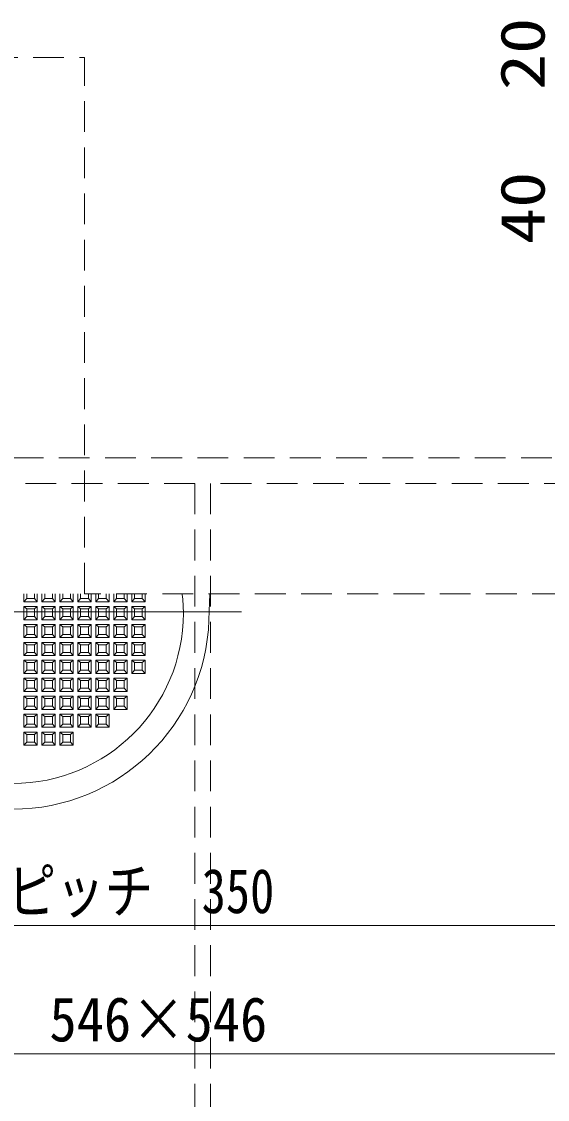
# Model space of a CAD drawing. Units: millimetres, scale not verified. Extents: x -800 to 800, y -554 to 554.
# Drawn here: x 59.4 to 161.8, y -199.6 to 10.4 of the extents above; entities that cross this region are included whole.
import ezdxf
from ezdxf.enums import TextEntityAlignment as Align

# ---------------------------------------------------------------- set-up
doc = ezdxf.new("R2010")
doc.units = ezdxf.units.MM
doc.header["$LTSCALE"] = 5
doc.linetypes.add('DASHED1', pattern=[1.8, 1.2, -0.6])
for name, color, linetype, lineweight in [('0-3_center', 5, 'Continuous', 9), ('0-4_SUNPO', 1, 'Continuous', 9), ('1-6_（断熱） 補助根太断熱材（6HKD）', 3, 'DASHED1', 9), ('1-A_（ＯＰ） 仕切板295', 2, 'Continuous', 9), ('1-B_（収納） 本体600EDR', 2, 'Continuous', 9), ('1-C_（断熱） 中蓋断熱材（6TF）', 1, 'Continuous', 9)]:
    doc.layers.add(name, color=color, linetype=linetype, lineweight=lineweight)
doc.styles.add('ＭＳ ゴシック', font='')
doc.styles.get('ＭＳ ゴシック').set_extended_font_data('MS Gothic')

msp = doc.modelspace()

# ---------------------------------------------------------------- linework, layer by layer
at = {"layer": '0-3_center'}
msp.add_line((13.122, -104.577), (102.215, -104.577), dxfattribs=at)
at = {"layer": '0-4_SUNPO'}
for p, q in [((-114.347, -165.747), (229.683, -165.747)), ((-212.332, -190.747), (327.668, -190.747))]:
    msp.add_line(p, q, dxfattribs=at)
at = {"layer": '1-6_（断熱） 補助根太断熱材（6HKD）'}
for p in [(43.668, 3.423), (71.668, -101.077)]:
    msp.add_line(p, (71.668, 3.423), dxfattribs=at)
at = {"layer": '1-A_（ＯＰ） 仕切板295', "linetype": 'DASHED1'}
for p, q in [((57.668, -74.577), (307.168, -74.577)), ((93.168, -79.577), (57.668, -79.577)), ((93.168, -79.577), (93.168, -364.577)), ((96.168, -79.577), (96.168, -364.577)), ((167.168, -79.577), (96.168, -79.577))]:
    msp.add_line(p, q, dxfattribs=at)
at = {"layer": '1-B_（収納） 本体600EDR'}
for p, q in [((59.882, -101.077), (59.882, -102.629)), ((60.418, -102.006), (59.882, -102.629)), ((59.882, -102.629), (62.454, -102.629)), ((61.918, -102.006), (62.454, -102.629)), ((62.454, -102.629), (62.454, -101.077)), ((63.382, -101.077), (63.382, -102.629)), ((63.918, -102.006), (63.382, -102.629)), ((63.382, -102.629), (65.954, -102.629)), ((65.418, -102.006), (65.954, -102.629)), ((65.954, -102.629), (65.954, -101.077)), ((66.882, -101.077), (66.882, -102.629)), ((67.418, -102.006), (66.882, -102.629)), ((66.882, -102.629), (69.454, -102.629)), ((68.918, -102.006), (69.454, -102.629)), ((69.454, -102.629), (69.454, -101.077)), ((70.382, -101.077), (70.382, -102.629)), ((70.918, -102.006), (70.382, -102.629)), ((70.382, -102.629), (72.954, -102.629)), ((72.418, -102.006), (72.954, -102.629)), ((72.954, -102.629), (72.954, -101.077)), ((73.882, -101.077), (73.882, -102.629)), ((74.418, -102.006), (73.882, -102.629)), ((73.882, -102.629), (76.454, -102.629)), ((75.918, -102.006), (76.454, -102.629)), ((76.454, -102.629), (76.454, -101.077)), ((77.382, -101.077), (77.382, -102.629)), ((77.918, -102.006), (77.382, -102.629)), ((77.382, -102.629), (79.954, -102.629)), ((79.418, -102.006), (79.954, -102.629)), ((79.954, -102.629), (79.954, -101.077)), ((80.882, -101.077), (80.882, -102.629)), ((81.418, -102.006), (80.882, -102.629)), ((80.882, -102.629), (83.454, -102.629)), ((82.918, -102.006), (83.454, -102.629)), ((83.454, -102.629), (83.454, -101.077)), ((95.895, -106.175), (96.073, -101.077)), ((59.882, -103.556), (59.882, -106.126)), ((60.418, -104.004), (59.882, -103.556)), ((62.454, -103.556), (59.882, -103.556)), ((61.918, -104.004), (62.454, -103.556)), ((62.454, -106.126), (62.454, -103.556)), ((63.382, -103.556), (63.382, -106.126)), ((63.918, -104.004), (63.382, -103.556)), ((65.954, -103.556), (63.382, -103.556)), ((65.418, -104.004), (65.954, -103.556)), ((65.954, -106.126), (65.954, -103.556)), ((66.882, -103.556), (66.882, -106.126)), ((67.418, -104.004), (66.882, -103.556)), ((69.454, -103.556), (66.882, -103.556)), ((68.918, -104.004), (69.454, -103.556)), ((69.454, -106.126), (69.454, -103.556)), ((70.382, -103.556), (70.382, -106.126)), ((70.918, -104.004), (70.382, -103.556)), ((72.954, -103.556), (70.382, -103.556)), ((72.418, -104.004), (72.954, -103.556)), ((72.954, -106.126), (72.954, -103.556)), ((73.882, -103.556), (73.882, -106.126)), ((74.418, -104.004), (73.882, -103.556)), ((76.454, -103.556), (73.882, -103.556)), ((75.918, -104.004), (76.454, -103.556)), ((76.454, -106.126), (76.454, -103.556)), ((77.382, -103.556), (77.382, -106.126)), ((77.918, -104.004), (77.382, -103.556)), ((79.954, -103.556), (77.382, -103.556)), ((79.418, -104.004), (79.954, -103.556)), ((79.954, -106.126), (79.954, -103.556)), ((80.882, -103.556), (80.882, -106.126)), ((81.418, -104.004), (80.882, -103.556)), ((83.454, -103.556), (80.882, -103.556)), ((82.918, -104.004), (83.454, -103.556)), ((83.454, -106.126), (83.454, -103.556)), ((60.418, -105.503), (59.882, -106.126)), ((59.882, -106.126), (62.454, -106.126)), ((59.882, -107.053), (59.882, -109.622)), ((60.418, -107.501), (59.882, -107.053)), ((62.454, -107.053), (59.882, -107.053)), ((61.918, -105.503), (62.454, -106.126)), ((61.918, -107.501), (62.454, -107.053)), ((62.454, -109.622), (62.454, -107.053)), ((63.918, -105.503), (63.382, -106.126)), ((63.382, -106.126), (65.954, -106.126)), ((63.382, -107.053), (63.382, -109.622)), ((63.918, -107.501), (63.382, -107.053)), ((65.954, -107.053), (63.382, -107.053)), ((65.418, -105.503), (65.954, -106.126)), ((65.418, -107.501), (65.954, -107.053)), ((65.954, -109.622), (65.954, -107.053)), ((67.418, -105.503), (66.882, -106.126)), ((66.882, -106.126), (69.454, -106.126)), ((66.882, -107.053), (66.882, -109.622)), ((67.418, -107.501), (66.882, -107.053)), ((69.454, -107.053), (66.882, -107.053)), ((68.918, -105.503), (69.454, -106.126)), ((68.918, -107.501), (69.454, -107.053)), ((69.454, -109.622), (69.454, -107.053)), ((70.918, -105.503), (70.382, -106.126)), ((70.382, -106.126), (72.954, -106.126)), ((70.382, -107.053), (70.382, -109.622)), ((70.918, -107.501), (70.382, -107.053)), ((72.954, -107.053), (70.382, -107.053)), ((72.418, -105.503), (72.954, -106.126)), ((72.418, -107.501), (72.954, -107.053)), ((72.954, -109.622), (72.954, -107.053)), ((74.418, -105.503), (73.882, -106.126)), ((73.882, -106.126), (76.454, -106.126)), ((73.882, -107.053), (73.882, -109.622)), ((74.418, -107.501), (73.882, -107.053)), ((76.454, -107.053), (73.882, -107.053)), ((75.918, -105.503), (76.454, -106.126)), ((75.918, -107.501), (76.454, -107.053)), ((76.454, -109.622), (76.454, -107.053)), ((77.918, -105.503), (77.382, -106.126)), ((77.382, -106.126), (79.954, -106.126)), ((77.382, -107.053), (77.382, -109.622)), ((77.918, -107.501), (77.382, -107.053)), ((79.954, -107.053), (77.382, -107.053)), ((79.418, -105.503), (79.954, -106.126)), ((79.418, -107.501), (79.954, -107.053)), ((79.954, -109.622), (79.954, -107.053)), ((81.418, -105.503), (80.882, -106.126)), ((80.882, -106.126), (83.454, -106.126)), ((80.882, -107.053), (80.882, -109.622)), ((81.418, -107.501), (80.882, -107.053)), ((83.454, -107.053), (80.882, -107.053)), ((82.918, -105.503), (83.454, -106.126)), ((82.918, -107.501), (83.454, -107.053)), ((83.454, -109.622), (83.454, -107.053)), ((60.418, -109), (59.882, -109.622)), ((61.918, -109), (62.454, -109.622)), ((63.918, -109), (63.382, -109.622)), ((65.418, -109), (65.954, -109.622)), ((67.418, -109), (66.882, -109.622)), ((68.918, -109), (69.454, -109.622)), ((70.918, -109), (70.382, -109.622)), ((72.418, -109), (72.954, -109.622)), ((74.418, -109), (73.882, -109.622)), ((75.918, -109), (76.454, -109.622)), ((77.918, -109), (77.382, -109.622)), ((79.418, -109), (79.954, -109.622)), ((81.418, -109), (80.882, -109.622)), ((82.918, -109), (83.454, -109.622)), ((59.882, -109.622), (62.454, -109.622)), ((59.882, -110.549), (59.882, -113.119)), ((60.418, -110.998), (59.882, -110.549)), ((62.454, -110.549), (59.882, -110.549)), ((61.918, -110.998), (62.454, -110.549)), ((62.454, -113.119), (62.454, -110.549)), ((63.382, -109.622), (65.954, -109.622)), ((65.954, -110.549), (63.382, -110.549)), ((63.918, -110.998), (63.382, -110.549)), ((63.382, -110.549), (63.382, -113.119)), ((65.418, -110.998), (65.954, -110.549)), ((65.954, -113.119), (65.954, -110.549)), ((66.882, -109.622), (69.454, -109.622)), ((69.454, -110.549), (66.882, -110.549)), ((67.418, -110.998), (66.882, -110.549)), ((66.882, -110.549), (66.882, -113.119)), ((68.918, -110.998), (69.454, -110.549)), ((69.454, -113.119), (69.454, -110.549)), ((70.382, -109.622), (72.954, -109.622)), ((72.954, -110.549), (70.382, -110.549)), ((70.918, -110.998), (70.382, -110.549)), ((70.382, -110.549), (70.382, -113.119)), ((72.418, -110.998), (72.954, -110.549)), ((72.954, -113.119), (72.954, -110.549)), ((73.882, -109.622), (76.454, -109.622)), ((76.454, -110.549), (73.882, -110.549)), ((74.418, -110.998), (73.882, -110.549)), ((73.882, -110.549), (73.882, -113.119)), ((75.918, -110.998), (76.454, -110.549)), ((76.454, -113.119), (76.454, -110.549)), ((77.382, -109.622), (79.954, -109.622)), ((79.954, -110.549), (77.382, -110.549)), ((77.918, -110.998), (77.382, -110.549)), ((77.382, -110.549), (77.382, -113.119)), ((79.418, -110.998), (79.954, -110.549)), ((79.954, -113.119), (79.954, -110.549)), ((80.882, -109.622), (83.454, -109.622)), ((83.454, -110.549), (80.882, -110.549)), ((81.418, -110.998), (80.882, -110.549)), ((80.882, -110.549), (80.882, -113.119)), ((82.918, -110.998), (83.454, -110.549)), ((83.454, -113.119), (83.454, -110.549)), ((60.418, -112.496), (59.882, -113.119)), ((59.882, -113.119), (62.454, -113.119)), ((61.918, -112.496), (62.454, -113.119)), ((63.918, -112.496), (63.382, -113.119)), ((63.382, -113.119), (65.954, -113.119)), ((65.418, -112.496), (65.954, -113.119)), ((67.418, -112.496), (66.882, -113.119)), ((66.882, -113.119), (69.454, -113.119)), ((68.918, -112.496), (69.454, -113.119)), ((70.918, -112.496), (70.382, -113.119)), ((70.382, -113.119), (72.954, -113.119)), ((72.418, -112.496), (72.954, -113.119)), ((74.418, -112.496), (73.882, -113.119)), ((73.882, -113.119), (76.454, -113.119)), ((75.918, -112.496), (76.454, -113.119)), ((77.918, -112.496), (77.382, -113.119)), ((77.382, -113.119), (79.954, -113.119)), ((79.418, -112.496), (79.954, -113.119)), ((81.418, -112.496), (80.882, -113.119)), ((80.882, -113.119), (83.454, -113.119)), ((82.918, -112.496), (83.454, -113.119)), ((59.882, -114.046), (59.882, -116.616)), ((60.418, -114.494), (59.882, -114.046)), ((62.454, -114.046), (59.882, -114.046)), ((61.918, -114.494), (62.454, -114.046)), ((62.454, -116.616), (62.454, -114.046)), ((63.382, -114.046), (63.382, -116.616)), ((63.918, -114.494), (63.382, -114.046)), ((65.954, -114.046), (63.382, -114.046)), ((65.418, -114.494), (65.954, -114.046)), ((65.954, -116.616), (65.954, -114.046)), ((66.882, -114.046), (66.882, -116.616)), ((67.418, -114.494), (66.882, -114.046)), ((69.454, -114.046), (66.882, -114.046)), ((68.918, -114.494), (69.454, -114.046)), ((69.454, -116.616), (69.454, -114.046)), ((70.382, -114.046), (70.382, -116.616)), ((70.918, -114.494), (70.382, -114.046)), ((72.954, -114.046), (70.382, -114.046)), ((72.418, -114.494), (72.954, -114.046)), ((72.954, -116.616), (72.954, -114.046)), ((73.882, -114.046), (73.882, -116.616)), ((74.418, -114.494), (73.882, -114.046)), ((76.454, -114.046), (73.882, -114.046)), ((75.918, -114.494), (76.454, -114.046)), ((76.454, -116.616), (76.454, -114.046)), ((77.382, -114.046), (77.382, -116.616)), ((77.918, -114.494), (77.382, -114.046)), ((79.954, -114.046), (77.382, -114.046)), ((79.418, -114.494), (79.954, -114.046)), ((79.954, -116.616), (79.954, -114.046)), ((80.882, -114.046), (80.882, -116.616)), ((81.418, -114.494), (80.882, -114.046)), ((83.454, -114.046), (80.882, -114.046)), ((82.918, -114.494), (83.454, -114.046)), ((83.454, -116.616), (83.454, -114.046)), ((60.418, -115.993), (59.882, -116.616)), ((59.882, -116.616), (62.454, -116.616)), ((59.882, -117.543), (59.882, -120.112)), ((60.418, -117.991), (59.882, -117.543)), ((62.454, -117.543), (59.882, -117.543)), ((61.918, -115.993), (62.454, -116.616)), ((61.918, -117.991), (62.454, -117.543)), ((62.454, -120.112), (62.454, -117.543)), ((63.918, -115.993), (63.382, -116.616)), ((63.382, -116.616), (65.954, -116.616)), ((63.382, -117.543), (63.382, -120.112)), ((63.918, -117.991), (63.382, -117.543)), ((65.954, -117.543), (63.382, -117.543)), ((65.418, -115.993), (65.954, -116.616)), ((65.418, -117.991), (65.954, -117.543)), ((65.954, -120.112), (65.954, -117.543)), ((67.418, -115.993), (66.882, -116.616)), ((66.882, -116.616), (69.454, -116.616)), ((66.882, -117.543), (66.882, -120.112)), ((67.418, -117.991), (66.882, -117.543)), ((69.454, -117.543), (66.882, -117.543)), ((68.918, -115.993), (69.454, -116.616)), ((68.918, -117.991), (69.454, -117.543)), ((69.454, -120.112), (69.454, -117.543)), ((70.918, -115.993), (70.382, -116.616)), ((70.382, -116.616), (72.954, -116.616)), ((70.382, -117.543), (70.382, -120.112)), ((70.918, -117.991), (70.382, -117.543)), ((72.954, -117.543), (70.382, -117.543)), ((72.418, -115.993), (72.954, -116.616)), ((72.418, -117.991), (72.954, -117.543)), ((72.954, -120.112), (72.954, -117.543)), ((74.418, -115.993), (73.882, -116.616)), ((73.882, -116.616), (76.454, -116.616)), ((73.882, -117.543), (73.882, -120.112)), ((74.418, -117.991), (73.882, -117.543)), ((76.454, -117.543), (73.882, -117.543)), ((75.918, -115.993), (76.454, -116.616)), ((75.918, -117.991), (76.454, -117.543)), ((76.454, -120.112), (76.454, -117.543)), ((77.918, -115.993), (77.382, -116.616)), ((77.382, -116.616), (79.954, -116.616)), ((77.382, -117.543), (77.382, -120.112)), ((77.918, -117.991), (77.382, -117.543)), ((79.954, -117.543), (77.382, -117.543)), ((79.418, -115.993), (79.954, -116.616)), ((79.418, -117.991), (79.954, -117.543)), ((79.954, -120.112), (79.954, -117.543)), ((81.418, -115.993), (80.882, -116.616)), ((80.882, -116.616), (83.454, -116.616)), ((82.918, -115.993), (83.454, -116.616)), ((60.418, -119.49), (59.882, -120.112)), ((61.918, -119.49), (62.454, -120.112)), ((63.918, -119.49), (63.382, -120.112)), ((65.418, -119.49), (65.954, -120.112)), ((67.418, -119.49), (66.882, -120.112)), ((68.918, -119.49), (69.454, -120.112)), ((70.918, -119.49), (70.382, -120.112)), ((72.418, -119.49), (72.954, -120.112)), ((74.418, -119.49), (73.882, -120.112)), ((75.918, -119.49), (76.454, -120.112)), ((77.918, -119.49), (77.382, -120.112)), ((79.418, -119.49), (79.954, -120.112)), ((59.882, -120.112), (62.454, -120.112)), ((59.882, -121.039), (59.882, -123.609)), ((60.418, -121.488), (59.882, -121.039)), ((62.454, -121.039), (59.882, -121.039)), ((61.918, -121.488), (62.454, -121.039)), ((62.454, -123.609), (62.454, -121.039)), ((63.382, -120.112), (65.954, -120.112)), ((63.382, -121.039), (63.382, -123.609)), ((63.918, -121.488), (63.382, -121.039)), ((65.954, -121.039), (63.382, -121.039)), ((65.418, -121.488), (65.954, -121.039)), ((65.954, -123.609), (65.954, -121.039)), ((66.882, -120.112), (69.454, -120.112)), ((66.882, -121.039), (66.882, -123.609)), ((67.418, -121.488), (66.882, -121.039)), ((69.454, -121.039), (66.882, -121.039)), ((68.918, -121.488), (69.454, -121.039)), ((69.454, -123.609), (69.454, -121.039)), ((70.382, -120.112), (72.954, -120.112)), ((70.382, -121.039), (70.382, -123.609)), ((70.918, -121.488), (70.382, -121.039)), ((72.954, -121.039), (70.382, -121.039)), ((72.418, -121.488), (72.954, -121.039)), ((72.954, -123.609), (72.954, -121.039)), ((73.882, -120.112), (76.454, -120.112)), ((73.882, -121.039), (73.882, -123.609)), ((74.418, -121.488), (73.882, -121.039)), ((76.454, -121.039), (73.882, -121.039)), ((75.918, -121.488), (76.454, -121.039)), ((76.454, -123.609), (76.454, -121.039)), ((77.382, -120.112), (79.954, -120.112)), ((77.382, -121.039), (77.382, -123.609)), ((77.918, -121.488), (77.382, -121.039)), ((79.954, -121.039), (77.382, -121.039)), ((79.418, -121.488), (79.954, -121.039)), ((79.954, -123.609), (79.954, -121.039)), ((60.418, -122.986), (59.882, -123.609)), ((59.882, -123.609), (62.454, -123.609)), ((61.918, -122.986), (62.454, -123.609)), ((63.918, -122.986), (63.382, -123.609)), ((63.382, -123.609), (65.954, -123.609)), ((65.418, -122.986), (65.954, -123.609)), ((67.418, -122.986), (66.882, -123.609)), ((66.882, -123.609), (69.454, -123.609)), ((68.918, -122.986), (69.454, -123.609)), ((70.918, -122.986), (70.382, -123.609)), ((70.382, -123.609), (72.954, -123.609)), ((72.418, -122.986), (72.954, -123.609)), ((74.418, -122.986), (73.882, -123.609)), ((73.882, -123.609), (76.454, -123.609)), ((75.918, -122.986), (76.454, -123.609)), ((77.918, -122.986), (77.382, -123.609)), ((77.382, -123.609), (79.954, -123.609)), ((79.418, -122.986), (79.954, -123.609)), ((59.882, -124.536), (59.882, -127.106)), ((60.418, -124.984), (59.882, -124.536)), ((62.454, -124.536), (59.882, -124.536)), ((61.918, -124.984), (62.454, -124.536)), ((62.454, -127.106), (62.454, -124.536)), ((63.382, -124.536), (63.382, -127.106)), ((63.918, -124.984), (63.382, -124.536)), ((65.954, -124.536), (63.382, -124.536)), ((65.418, -124.984), (65.954, -124.536)), ((65.954, -127.106), (65.954, -124.536)), ((66.882, -124.536), (66.882, -127.106)), ((67.418, -124.984), (66.882, -124.536)), ((69.454, -124.536), (66.882, -124.536)), ((68.918, -124.984), (69.454, -124.536)), ((69.454, -127.106), (69.454, -124.536)), ((70.382, -124.536), (70.382, -127.106)), ((70.918, -124.984), (70.382, -124.536)), ((72.954, -124.536), (70.382, -124.536)), ((72.418, -124.984), (72.954, -124.536)), ((72.954, -127.106), (72.954, -124.536)), ((73.882, -124.536), (73.882, -127.106)), ((74.418, -124.984), (73.882, -124.536)), ((76.454, -124.536), (73.882, -124.536)), ((75.918, -124.984), (76.454, -124.536)), ((76.454, -127.106), (76.454, -124.536)), ((60.418, -126.483), (59.882, -127.106)), ((59.882, -127.106), (62.454, -127.106)), ((59.882, -128.033), (59.882, -130.602)), ((60.418, -128.481), (59.882, -128.033)), ((62.454, -128.033), (59.882, -128.033)), ((61.918, -126.483), (62.454, -127.106)), ((61.918, -128.481), (62.454, -128.033)), ((62.454, -130.602), (62.454, -128.033)), ((63.918, -126.483), (63.382, -127.106)), ((63.382, -127.106), (65.954, -127.106)), ((63.382, -128.033), (63.382, -130.602)), ((63.918, -128.481), (63.382, -128.033)), ((65.954, -128.033), (63.382, -128.033)), ((65.418, -126.483), (65.954, -127.106)), ((65.418, -128.481), (65.954, -128.033)), ((65.954, -130.602), (65.954, -128.033)), ((67.418, -126.483), (66.882, -127.106)), ((66.882, -127.106), (69.454, -127.106)), ((66.882, -128.033), (66.882, -130.602)), ((67.418, -128.481), (66.882, -128.033)), ((69.454, -128.033), (66.882, -128.033)), ((68.918, -126.483), (69.454, -127.106)), ((68.918, -128.481), (69.454, -128.033)), ((69.454, -130.602), (69.454, -128.033)), ((70.918, -126.483), (70.382, -127.106)), ((70.382, -127.106), (72.954, -127.106)), ((72.418, -126.483), (72.954, -127.106)), ((74.418, -126.483), (73.882, -127.106)), ((73.882, -127.106), (76.454, -127.106)), ((75.918, -126.483), (76.454, -127.106)), ((60.418, -129.98), (59.882, -130.602)), ((61.918, -129.98), (62.454, -130.602)), ((63.918, -129.98), (63.382, -130.602)), ((65.418, -129.98), (65.954, -130.602)), ((67.418, -129.98), (66.882, -130.602)), ((68.918, -129.98), (69.454, -130.602)), ((59.882, -130.602), (62.454, -130.602)), ((63.382, -130.602), (65.954, -130.602)), ((66.882, -130.602), (69.454, -130.602))]:
    msp.add_line(p, q, dxfattribs=at)
for points in [[(61.918, -101.077), (61.918, -102.006), (60.418, -102.006), (60.418, -101.077)], [(65.418, -101.077), (65.418, -102.006), (63.918, -102.006), (63.918, -101.077)], [(68.918, -101.077), (68.918, -102.006), (67.418, -102.006), (67.418, -101.077)], [(72.418, -101.077), (72.418, -102.006), (70.918, -102.006), (70.918, -101.077)], [(75.918, -101.077), (75.918, -102.006), (74.418, -102.006), (74.418, -101.077)], [(79.418, -101.077), (79.418, -102.006), (77.918, -102.006), (77.918, -101.077)], [(82.918, -101.077), (82.918, -102.006), (81.418, -102.006), (81.418, -101.077)]]:
    msp.add_lwpolyline(points, dxfattribs=at)
for points in [[(61.918, -104.004), (61.918, -105.503), (60.418, -105.503), (60.418, -104.004)], [(65.418, -104.004), (65.418, -105.503), (63.918, -105.503), (63.918, -104.004)], [(68.918, -104.004), (68.918, -105.503), (67.418, -105.503), (67.418, -104.004)], [(72.418, -104.004), (72.418, -105.503), (70.918, -105.503), (70.918, -104.004)], [(75.918, -104.004), (75.918, -105.503), (74.418, -105.503), (74.418, -104.004)], [(79.418, -104.004), (79.418, -105.503), (77.918, -105.503), (77.918, -104.004)], [(82.918, -104.004), (82.918, -105.503), (81.418, -105.503), (81.418, -104.004)], [(61.918, -107.501), (61.918, -109), (60.418, -109), (60.418, -107.501)], [(65.418, -107.501), (65.418, -109), (63.918, -109), (63.918, -107.501)], [(68.918, -107.501), (68.918, -109), (67.418, -109), (67.418, -107.501)], [(72.418, -107.501), (72.418, -109), (70.918, -109), (70.918, -107.501)], [(75.918, -107.501), (75.918, -109), (74.418, -109), (74.418, -107.501)], [(79.418, -107.501), (79.418, -109), (77.918, -109), (77.918, -107.501)], [(82.918, -107.501), (82.918, -109), (81.418, -109), (81.418, -107.501)], [(61.918, -110.998), (61.918, -112.496), (60.418, -112.496), (60.418, -110.998)], [(65.418, -112.496), (63.918, -112.496), (63.918, -110.998), (65.418, -110.998)], [(68.918, -112.496), (67.418, -112.496), (67.418, -110.998), (68.918, -110.998)], [(72.418, -112.496), (70.918, -112.496), (70.918, -110.998), (72.418, -110.998)], [(75.918, -112.496), (74.418, -112.496), (74.418, -110.998), (75.918, -110.998)], [(79.418, -112.496), (77.918, -112.496), (77.918, -110.998), (79.418, -110.998)], [(82.918, -112.496), (81.418, -112.496), (81.418, -110.998), (82.918, -110.998)], [(61.918, -114.494), (61.918, -115.993), (60.418, -115.993), (60.418, -114.494)], [(65.418, -114.494), (65.418, -115.993), (63.918, -115.993), (63.918, -114.494)], [(68.918, -114.494), (68.918, -115.993), (67.418, -115.993), (67.418, -114.494)], [(72.418, -114.494), (72.418, -115.993), (70.918, -115.993), (70.918, -114.494)], [(75.918, -114.494), (75.918, -115.993), (74.418, -115.993), (74.418, -114.494)], [(79.418, -114.494), (79.418, -115.993), (77.918, -115.993), (77.918, -114.494)], [(82.918, -114.494), (82.918, -115.993), (81.418, -115.993), (81.418, -114.494)], [(61.918, -117.991), (61.918, -119.49), (60.418, -119.49), (60.418, -117.991)], [(65.418, -117.991), (65.418, -119.49), (63.918, -119.49), (63.918, -117.991)], [(68.918, -117.991), (68.918, -119.49), (67.418, -119.49), (67.418, -117.991)], [(72.418, -117.991), (72.418, -119.49), (70.918, -119.49), (70.918, -117.991)], [(75.918, -117.991), (75.918, -119.49), (74.418, -119.49), (74.418, -117.991)], [(79.418, -117.991), (79.418, -119.49), (77.918, -119.49), (77.918, -117.991)], [(61.918, -121.488), (61.918, -122.986), (60.418, -122.986), (60.418, -121.488)], [(65.418, -121.488), (65.418, -122.986), (63.918, -122.986), (63.918, -121.488)], [(68.918, -121.488), (68.918, -122.986), (67.418, -122.986), (67.418, -121.488)], [(72.418, -121.488), (72.418, -122.986), (70.918, -122.986), (70.918, -121.488)], [(75.918, -121.488), (75.918, -122.986), (74.418, -122.986), (74.418, -121.488)], [(79.418, -121.488), (79.418, -122.986), (77.918, -122.986), (77.918, -121.488)], [(61.918, -124.984), (61.918, -126.483), (60.418, -126.483), (60.418, -124.984)], [(65.418, -124.984), (65.418, -126.483), (63.918, -126.483), (63.918, -124.984)], [(68.918, -124.984), (68.918, -126.483), (67.418, -126.483), (67.418, -124.984)], [(72.418, -124.984), (72.418, -126.483), (70.918, -126.483), (70.918, -124.984)], [(75.918, -124.984), (75.918, -126.483), (74.418, -126.483), (74.418, -124.984)], [(61.918, -128.481), (61.918, -129.98), (60.418, -129.98), (60.418, -128.481)], [(65.418, -128.481), (65.418, -129.98), (63.918, -129.98), (63.918, -128.481)], [(68.918, -128.481), (68.918, -129.98), (67.418, -129.98), (67.418, -128.481)]]:
    msp.add_lwpolyline(points, close=True, dxfattribs=at)
msp.add_arc((57.668, -104.874), 33.25, 0.05637, 6.36419, dxfattribs=at)
for major_axis, end_param in [((33.25, 0), 6.2831853), ((38.25, 0), 6.2482787)]:
    msp.add_ellipse((57.668, -104.841), major_axis=major_axis, ratio=0.999048, start_param=4.712389, end_param=end_param, dxfattribs=at)
at = {"layer": '1-C_（断熱） 中蓋断熱材（6TF）', "color": 3, "linetype": 'DASHED1'}
msp.add_line((317.835, -101.077), (71.668, -101.077), dxfattribs=at)

# ---------------------------------------------------------------- texts
at = {"layer": '0-4_SUNPO', "color": 2, "style": 'ＭＳ ゴシック', "width": 1.2}
for s, p in [('20', (163.857, -2.934)), ('40', (163.857, -32.934))]:
    msp.add_text(s, height=8.651, rotation=90, dxfattribs=at).set_placement(p, align=Align.BOTTOM_LEFT)
at = {"layer": '0-4_SUNPO', "color": 2, "style": 'ＭＳ ゴシック'}
for s, width, p in [('D固定具取付ピッチ\u3000350', 0.8, (4.731, -165.913)), ('有効開口\u3000546×546', 0.9, (11.691, -190.913))]:
    msp.add_text(s, height=8.659, dxfattribs=dict(at, width=width)).set_placement(p, align=Align.BOTTOM_LEFT)

doc.saveas('drawing.dxf')
